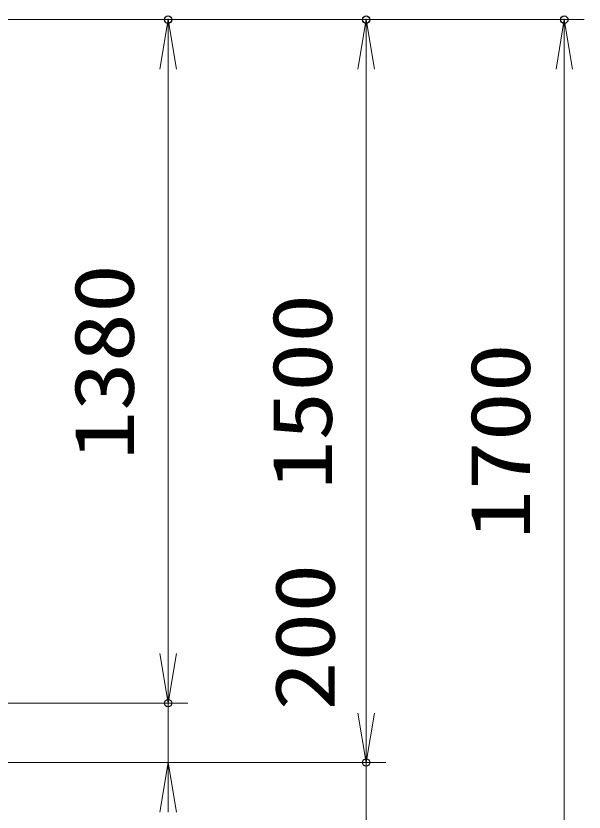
# Model space of a CAD drawing. Units: millimetres at full size. Extents: x -11880 to 11880, y -8400 to 8400.
# Drawn here: x 5358 to 6505, y -666 to 941 of the extents above; entities that cross this region are included whole.
import ezdxf
from ezdxf.enums import TextEntityAlignment as Align

# ---------------------------------------------------------------- set-up
doc = ezdxf.new("R2010")
doc.units = ezdxf.units.MM
doc.header["$LTSCALE"] = 30
doc.header["$PDMODE"] = 32
doc.header["$PDSIZE"] = 15
doc.layers.add('0-4_寸法線', color=4, linetype='Continuous', lineweight=18)
doc.layers.add('0-5_0', color=7, linetype='Continuous', lineweight=18)
doc.layers.add('0-6_Defpoints', color=7, linetype='Continuous')
doc.styles.add('ＭＳ ゴシック', font='')
doc.styles.get('ＭＳ ゴシック').set_extended_font_data('MS Gothic')

# ---------------------------------------------------------------- blocks, each defined once
blk = doc.blocks.new('_Open')
at = {"layer": '0-5_0', "color": 4}
blk.add_line((-30, 5), (0, 0), dxfattribs=at)
blk.add_lwpolyline([(-30, -5), (0, 0), (-30, 0)], dxfattribs=at)

msp = doc.modelspace()

# ---------------------------------------------------------------- linework, layer by layer
at = {"layer": '0-4_寸法線'}
for p, q in [((3778.04, 933.59), (5705.27, 933.59)), ((3778.04, 933.59), (6105.27, 933.59)), ((3778.04, 933.59), (6505.27, 933.59)), ((5665.27, -446.41), (5665.27, 933.59)), ((6065.27, -566.41), (6065.27, 933.59)), ((6465.27, -766.41), (6465.27, 933.59)), ((5665.27, -346.41), (5665.27, -246.41)), ((6065.27, -466.41), (6065.27, -366.41)), ((3778.04, -446.41), (5705.27, -446.41)), ((3778.04, -446.41), (5705.27, -446.41)), ((5665.27, -566.41), (5665.27, -446.41)), ((4508.04, -566.41), (5705.27, -566.41)), ((4508.04, -566.41), (6105.27, -566.41)), ((4508.04, -566.41), (6105.27, -566.41)), ((6065.27, -766.41), (6065.27, -566.41))]:
    msp.add_line(p, q, dxfattribs=at)
at = {"layer": '0-6_Defpoints'}
for p in [(5665.27, 933.59), (6065.27, 933.59), (6465.27, 933.59), (5665.27, -446.41), (6065.27, -566.41)]:
    msp.add_point(p, dxfattribs=at)

# ---------------------------------------------------------------- block references
at = {"layer": '0-4_寸法線', "xscale": 3.333333, "yscale": 3.333333}
for p, rotation in [((5665.27, 933.59), 90), ((6065.27, 933.59), 90), ((6465.27, 933.59), 90), ((5665.27, -446.41), 270), ((5665.27, -446.41), 270), ((6065.27, -566.41), 270), ((6065.27, -566.41), 270), ((5665.27, -566.41), 90)]:
    msp.add_blockref('_Open', p, dxfattribs=dict(at, rotation=rotation))

# ---------------------------------------------------------------- texts
at = {"layer": '0-4_寸法線', "color": 254, "style": 'ＭＳ ゴシック', "width": 1.2}
for s, p in [('1380', (5632.58, 44.39)), ('1500', (6032.58, -15.61)), ('1700', (6432.58, -115.61)), ('200', (6038.08, -461.55))]:
    msp.add_text(s, height=121.2, rotation=90, dxfattribs=at).set_placement(p, align=Align.BOTTOM_LEFT)

doc.saveas('drawing.dxf')
